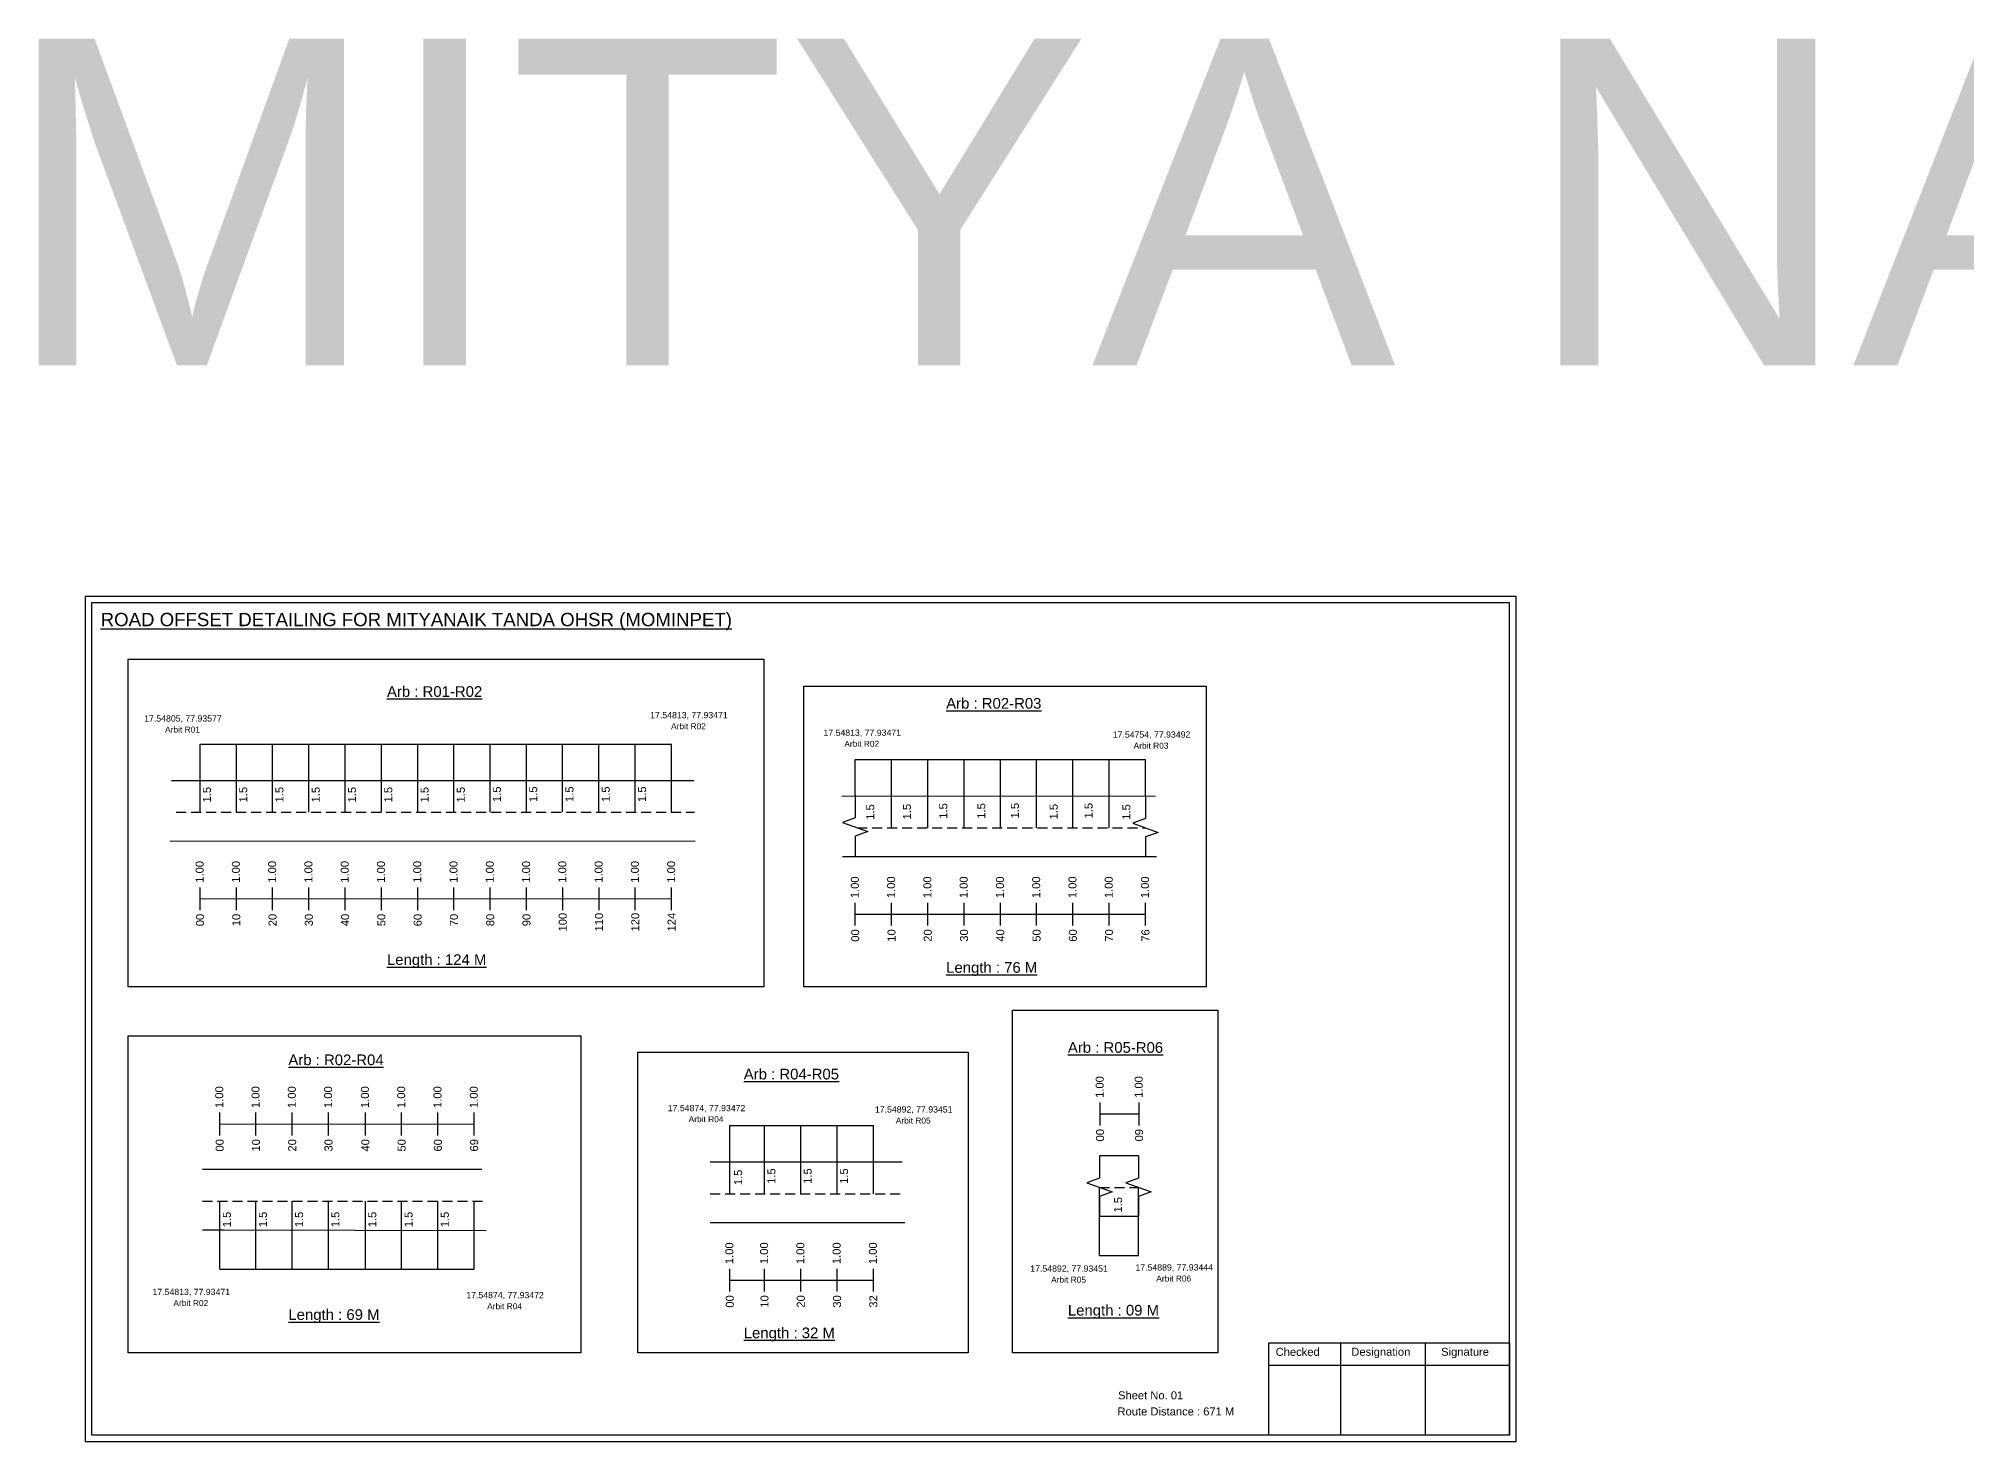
# Model space of a CAD drawing. Header units: inches. Extents: x 1196 to 5959, y 304 to 924.
# Drawn here: x 3944 to 4667, y 398 to 924 of the extents above; entities that cross this region are included whole.
import ezdxf

# ---------------------------------------------------------------- set-up
doc = ezdxf.new("R2010")
doc.units = ezdxf.units.IN
doc.header["$MEASUREMENT"] = 0
doc.linetypes.add('DASHED2', pattern=[0.375, 0.25, -0.125])
for name, color, linetype in [('PDF_Geometry', 7, 'Continuous'), ('PDF_Text', 5, 'Continuous'), ('pipe', 5, 'Continuous')]:
    doc.layers.add(name, color=color, linetype=linetype)
doc.styles.add('PDF Arial', font='arial.ttf')
doc.styles.get("Standard").update_dxf_attribs({"font": 'arial.ttf'})

msp = doc.modelspace()

# ---------------------------------------------------------------- linework, layer by layer
at = {"color": 5}
for p, q in [((4005.04, 659.32), (4181.84, 659.32)), ((4250.71, 653.52), (4359.51, 653.52)), ((4203.66, 516.33), (4257.49, 516.33)), ((4342.32, 467.62), (4356.94, 467.62)), ((4012.41, 462.48), (4107.83, 462.48))]:
    msp.add_line(p, q, dxfattribs=at)
for p, q in [((4005.04, 633.78), (4005.04, 659.32)), ((4018.64, 633.78), (4018.64, 659.32)), ((4032.24, 633.78), (4032.24, 659.32)), ((4045.84, 633.78), (4045.84, 659.32)), ((4059.44, 633.78), (4059.44, 659.32)), ((4073.04, 633.78), (4073.04, 659.32)), ((4086.64, 633.78), (4086.64, 659.32)), ((4100.24, 633.78), (4100.24, 659.32)), ((4113.84, 633.78), (4113.84, 659.32)), ((4127.38, 633.96), (4127.38, 659.5)), ((4140.98, 633.96), (4140.98, 659.5)), ((4154.58, 633.96), (4154.58, 659.5)), ((4168.18, 633.96), (4168.18, 659.5)), ((4181.84, 633.78), (4181.84, 659.32)), ((4250.71, 639.87), (4250.71, 653.52)), ((4264.31, 627.98), (4264.31, 653.52)), ((4277.91, 627.98), (4277.91, 653.52)), ((4291.51, 627.98), (4291.51, 653.52)), ((4305.11, 627.98), (4305.11, 653.52)), ((4318.71, 627.98), (4318.71, 653.52)), ((4332.31, 627.98), (4332.31, 653.52)), ((4345.91, 627.98), (4345.91, 653.52)), ((4359.51, 639.87), (4359.51, 653.52)), ((3994.34, 645.67), (4190.22, 645.67)), ((4245.71, 639.87), (4363.33, 639.93)), ((3993.8, 622.98), (4190.64, 623.02)), ((4245.86, 617.18), (4363.64, 617.18)), ((4203.66, 490.8), (4203.66, 516.33)), ((4216.69, 490.8), (4216.69, 516.33)), ((4230.29, 490.8), (4230.29, 516.33)), ((4243.89, 490.8), (4243.89, 516.33)), ((4257.49, 490.8), (4257.49, 516.33)), ((4110.75, 499.9), (4006, 499.9)), ((4196.32, 502.68), (4268.35, 502.68)), ((4356.94, 505.04), (4342.32, 505.04)), ((4342.32, 467.62), (4342.32, 493.16)), ((4356.94, 467.62), (4356.94, 493.16)), ((4012.41, 462.48), (4012.41, 488.02)), ((4026.01, 462.48), (4026.01, 488.02)), ((4039.61, 462.48), (4039.61, 488.02)), ((4053.21, 462.48), (4053.21, 488.02)), ((4067.03, 462.48), (4067.03, 488.02)), ((4080.63, 462.48), (4080.63, 488.02)), ((4094.23, 462.48), (4094.23, 488.02)), ((4107.83, 462.48), (4107.83, 488.02)), ((4006, 477.22), (4014.06, 477.22)), ((4014.06, 477.22), (4112.37, 476.94)), ((4196.32, 480), (4269.35, 480)), ((4342.32, 482.36), (4356.94, 482.36))]:
    msp.add_line(p, q)
at = {"linetype": 'DASHED2', "ltscale": 15}
for p, q in [((3996.09, 633.78), (4190.37, 633.78)), ((4251.47, 627.98), (4359.51, 627.98)), ((4342.32, 493.16), (4356.94, 493.16)), ((4006, 488.02), (4111.39, 488.02)), ((4196.32, 490.8), (4268.85, 490.8))]:
    msp.add_line(p, q, dxfattribs=at)
at = {"color": 217, "true_color": 0x93278f}
for p, q in [((4005.04, 597.08), (4005.04, 605.64)), ((4005.04, 601.35), (4181.84, 601.41)), ((4018.64, 597.08), (4018.64, 605.64)), ((4032.24, 597.08), (4032.24, 605.64)), ((4045.84, 597.08), (4045.84, 605.64)), ((4059.44, 597.08), (4059.44, 605.64)), ((4073.04, 597.08), (4073.04, 605.64)), ((4086.64, 597.08), (4086.64, 605.64)), ((4100.24, 597.08), (4100.24, 605.64)), ((4113.84, 597.08), (4113.84, 605.64)), ((4127.44, 597.08), (4127.44, 605.64)), ((4141.04, 597.08), (4141.04, 605.64)), ((4154.64, 597.08), (4154.64, 605.64)), ((4168.24, 597.08), (4168.24, 605.64)), ((4181.84, 597.08), (4181.84, 605.64)), ((4250.71, 591.29), (4250.71, 599.84)), ((4250.71, 595.55), (4359.51, 595.55)), ((4264.31, 591.29), (4264.31, 599.84)), ((4277.91, 591.29), (4277.91, 599.84)), ((4291.51, 591.29), (4291.51, 599.84)), ((4305.11, 591.29), (4305.11, 599.84)), ((4318.71, 591.29), (4318.71, 599.84)), ((4332.31, 591.29), (4332.31, 599.84)), ((4345.91, 591.29), (4345.91, 599.84)), ((4359.51, 591.29), (4359.51, 599.84)), ((4012.41, 512.63), (4012.41, 521.18)), ((4026.01, 512.63), (4026.01, 521.18)), ((4039.61, 512.63), (4039.61, 521.18)), ((4053.21, 512.63), (4053.21, 521.18)), ((4067.03, 512.63), (4067.03, 521.18)), ((4080.63, 512.63), (4080.63, 521.18)), ((4094.23, 512.63), (4094.23, 521.18)), ((4107.83, 512.63), (4107.83, 521.18)), ((4342.51, 516.4), (4342.51, 524.96)), ((4342.51, 520.68), (4357.14, 520.69)), ((4357.14, 516.4), (4357.14, 524.96)), ((4012.41, 516.89), (4107.83, 516.96)), ((4203.66, 454.1), (4203.66, 462.66)), ((4216.69, 454.1), (4216.69, 462.66)), ((4230.29, 454.1), (4230.29, 462.66)), ((4243.89, 454.1), (4243.89, 462.66)), ((4257.49, 454.1), (4257.49, 462.66)), ((4203.66, 458.37), (4257.49, 458.38))]:
    msp.add_line(p, q, dxfattribs=at)
for points in [[(4231.48, 681), (4382.33, 681), (4382.33, 568.32), (4231.48, 568.32)], [(4309.72, 559.59), (4386.66, 559.59), (4386.66, 431.14), (4309.72, 431.14)], [(3978.14, 549.96), (4147.75, 549.96), (4147.75, 431.14), (3978.14, 431.14)], [(4169.2, 543.82), (4293, 543.82), (4293, 431.14), (4169.2, 431.14)]]:
    msp.add_lwpolyline(points, close=True)
at = {"linetype": 'Continuous'}
for points in [[(4250.69, 640.15), (4250.69, 631.72), (4245.95, 629.99), (4255.43, 626.54), (4250.69, 624.82), (4250.69, 617.47)], [(4359.51, 639.87), (4359.51, 631.44), (4354.77, 629.71), (4364.25, 626.26), (4359.51, 624.53), (4359.51, 617.18)], [(4342.32, 505.04), (4342.32, 496.61), (4337.57, 494.88), (4347.06, 491.43), (4342.32, 489.71), (4342.32, 482.36)], [(4356.94, 505.04), (4356.94, 496.61), (4352.2, 494.88), (4361.69, 491.43), (4356.94, 489.71), (4356.94, 482.36)]]:
    msp.add_lwpolyline(points, dxfattribs=at)
at = {"layer": 'PDF_Geometry'}
for points in [[(3962, 714.63), (3962, 397.92), (4498.47, 397.92), (4498.47, 714.63)], [(3964.32, 712.3), (3964.32, 400.34), (4496.05, 400.34), (4496.05, 712.3)]]:
    msp.add_lwpolyline(points, close=True, dxfattribs=at)
at = {"layer": 'PDF_Geometry', "color": 242, "true_color": 0xcc1f26}
msp.add_lwpolyline([(4496.05, 400.24), (4405.71, 400.24), (4405.71, 434.85), (4496.05, 434.85)], close=True, dxfattribs=at)
for points in [[(4432.69, 434.85), (4432.69, 400.24)], [(4464.42, 434.85), (4464.42, 400.24)], [(4405.71, 426.48), (4496.05, 426.48)]]:
    msp.add_lwpolyline(points, dxfattribs=at)
at = {"layer": 'pipe', "color": 0}
msp.add_lwpolyline([(3978.14, 691.18), (4216.46, 691.18), (4216.46, 568.32), (3978.14, 568.32)], close=True, dxfattribs=at)

# ---------------------------------------------------------------- texts
for s, height, p in [('MITYA NAYAK THANDA', 122.5352, (3930.44, 801.31)), ('Sheet No. 01', 3, (4349.21, 413.71)), ('Route Distance : 671 M', 3, (4349.02, 407.66))]:
    msp.add_text(s, height=height).set_placement(p)
at = {"color": 242, "true_color": 0xcd2027}
for s, height, p in [('%%UROAD OFFSET DETAILING FOR MITYANAIK TANDA OHSR (MOMINPET)', 5, (3967.77, 703.55)), ('%%UArb : R01-R02', 4, (4075.12, 677.05)), ('%%UArb : R02-R03', 4, (4284.79, 672.62)), ('%%ULength : 124 M', 4, (4075.12, 576.55)), ('%%ULength : 76 M', 4, (4284.79, 573.62)), ('%%UArb : R02-R04', 4, (4038.15, 538.98)), ('%%UArb : R05-R06', 4, (4330.43, 543.61)), ('%%UArb : R04-R05', 4, (4208.9, 533.63)), ('%%ULength : 09 M', 4, (4330.43, 445.11)), ('%%ULength : 69 M', 4, (4038.15, 443.48)), ('%%ULength : 32 M', 4, (4208.9, 436.63))]:
    msp.add_text(s, height=height, dxfattribs=at).set_placement(p)
at = {"color": 5}
for s, height, p in [('17.54805, 77.93577', 2.34, (3984.09, 667.79)), ('Arbit R01', 2.246, (3991.91, 663.67)), ('17.54813, 77.93471', 2.34, (4173.81, 669.04)), ('Arbit R02', 2.246, (4181.63, 664.92)), ('17.54813, 77.93471', 2.34, (4238.78, 662.45)), ('Arbit R02', 2.246, (4246.6, 658.32)), ('17.54754, 77.93492', 2.34, (4347.25, 661.75)), ('Arbit R03', 2.246, (4355.07, 657.63)), ('17.54874, 77.93472', 2.34, (4180.4, 521.73)), ('17.54892, 77.93451', 2.34, (4258.08, 521.22)), ('Arbit R04', 2.246, (4188.22, 517.61)), ('Arbit R05', 2.246, (4265.9, 517.09)), ('17.54892, 77.93451', 2.34, (4316.32, 461.56)), ('17.54889, 77.93444', 2.34, (4355.75, 461.99)), ('Arbit R05', 2.246, (4324.14, 457.43)), ('Arbit R06', 2.246, (4363.57, 457.87)), ('17.54813, 77.93471', 2.34, (3987.21, 452.79)), ('Arbit R02', 2.246, (3995.03, 448.67)), ('17.54874, 77.93472', 2.34, (4104.87, 451.61)), ('Arbit R04', 2.246, (4112.69, 447.48))]:
    msp.add_text(s, height=height, dxfattribs=at).set_placement(p)
for p in [(4009.11, 637.46), (4022.71, 637.46), (4036.31, 637.46), (4049.91, 637.46), (4063.51, 637.46), (4077.11, 637.46), (4090.71, 637.46), (4104.31, 637.46), (4117.85, 637.64), (4131.45, 637.64), (4145.05, 637.64), (4158.65, 637.64), (4172.25, 637.64), (4257.84, 630.97), (4271.59, 631.1), (4285.21, 631.35), (4299.47, 631.35), (4312.06, 631.48), (4326.58, 631.1), (4339.68, 631.48), (4353.84, 630.98), (4208.29, 493.97), (4220.76, 494.47), (4234.36, 494.47), (4247.96, 494.47), (4350.72, 483.72), (4016.59, 478.21), (4030.08, 478.21), (4043.68, 478.21), (4057.28, 478.21), (4071.1, 478.21), (4084.7, 478.21), (4098.3, 478.21)]:
    msp.add_text('1.5', height=3, rotation=90).set_placement(p)
at = {"color": 217, "true_color": 0x93278f}
for s, p in [('1.00', (4006.37, 607.38)), ('1.00', (4019.97, 607.38)), ('1.00', (4033.57, 607.38)), ('1.00', (4047.17, 607.38)), ('1.00', (4060.77, 607.38)), ('1.00', (4074.37, 607.38)), ('1.00', (4087.97, 607.38)), ('1.00', (4101.57, 607.38)), ('1.00', (4115.17, 607.38)), ('1.00', (4128.77, 607.38)), ('1.00', (4142.37, 607.38)), ('1.00', (4155.97, 607.38)), ('1.00', (4169.57, 607.38)), ('1.00', (4183.17, 607.38)), ('1.00', (4252.04, 601.58)), ('1.00', (4265.64, 601.58)), ('1.00', (4279.24, 601.58)), ('1.00', (4292.84, 601.58)), ('1.00', (4306.44, 601.58)), ('1.00', (4320.04, 601.58)), ('1.00', (4333.64, 601.58)), ('1.00', (4347.24, 601.58)), ('1.00', (4360.84, 601.58)), ('00', (4006.52, 591.06)), ('10', (4020.12, 591.06)), ('20', (4033.72, 591.06)), ('30', (4047.32, 591.06)), ('40', (4060.92, 591.06)), ('50', (4074.52, 591.06)), ('60', (4088.12, 591.06)), ('70', (4101.72, 591.06)), ('80', (4115.32, 591.06)), ('90', (4128.92, 591.06)), ('100', (4142.52, 589.1)), ('110', (4156.12, 589.1)), ('120', (4169.72, 589.1)), ('124', (4183.32, 589.1)), ('00', (4252.19, 585.26)), ('10', (4265.79, 585.26)), ('20', (4279.39, 585.26)), ('30', (4292.99, 585.26)), ('40', (4306.59, 585.26)), ('50', (4320.19, 585.26)), ('60', (4333.79, 585.26)), ('70', (4347.39, 585.26)), ('76', (4360.99, 585.26)), ('1.00', (4013.74, 522.92)), ('1.00', (4027.34, 522.92)), ('1.00', (4040.94, 522.92)), ('1.00', (4054.54, 522.92)), ('1.00', (4068.36, 522.92)), ('1.00', (4081.96, 522.92)), ('1.00', (4095.56, 522.92)), ('1.00', (4109.16, 522.92)), ('1.00', (4343.84, 526.7)), ('1.00', (4358.47, 526.7)), ('00', (4343.99, 510.38)), ('09', (4358.62, 510.38)), ('00', (4013.89, 506.6)), ('10', (4027.49, 506.6)), ('20', (4041.09, 506.6)), ('30', (4054.69, 506.6)), ('40', (4068.51, 506.6)), ('50', (4082.11, 506.6)), ('60', (4095.71, 506.6)), ('69', (4109.31, 506.6)), ('1.00', (4204.99, 464.39)), ('1.00', (4218.02, 464.39)), ('1.00', (4231.62, 464.39)), ('1.00', (4245.22, 464.39)), ('1.00', (4258.82, 464.39)), ('00', (4205.14, 448.07)), ('10', (4218.17, 448.07)), ('20', (4231.77, 448.07)), ('30', (4245.37, 448.07)), ('32', (4258.97, 448.07))]:
    msp.add_text(s, height=3, rotation=90, dxfattribs=at).set_placement(p)
at = {"layer": 'PDF_Text', "color": 7, "attachment_point": 7, "style": 'PDF Arial'}
for s, insert, char_height in [('Checked', (4408.31, 429.96), 3.001), ('Designation', (4436.69, 429.13), 3.0006), ('Signature', (4470.37, 429.13), 3.001)]:
    msp.add_mtext(s, dxfattribs=dict(at, insert=insert, char_height=char_height))

doc.saveas('drawing.dxf')
